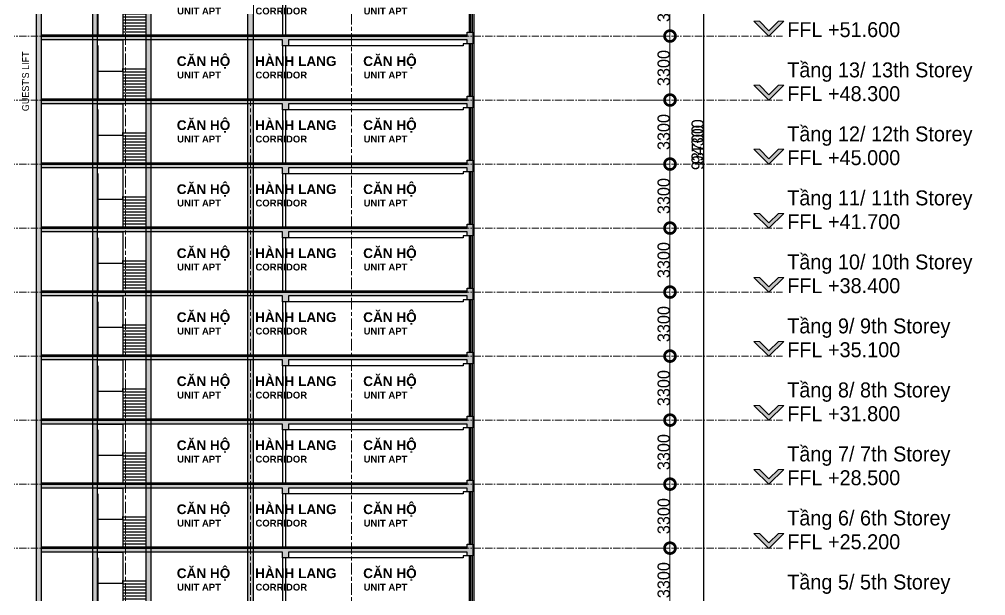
# Model space of a CAD drawing. Header units: millimetres. Extents: x -100356 to 314685, y 446 to 1273965.
# Drawn here: x 109136 to 158910, y 52154 to 81868 of the extents above; entities that cross this region are included whole.
import ezdxf
from ezdxf.xclip import XClip

# ---------------------------------------------------------------- set-up
doc = ezdxf.new("R2010")
doc.units = ezdxf.units.MM
doc.header["$XCLIPFRAME"] = 2
for name, pattern in [('20180221 BF$0$Core - tb$0$HIDDEN', [0.375, 0.25, -0.125]), ('CENTER', [2, 1.25, -0.25, 0.25, -0.25]), ('gf$0$CENTER2', [28.575, 19.05, -3.175, 3.175, -3.175]), ('gf$0$Kume - Grid Line', [10.5, 6, -1.25, 2, -1.25]), ('section$0$CENTER', [2, 1.25, -0.25, 0.25, -0.25])]:
    doc.linetypes.add(name, pattern=pattern)
doc.layers.get('DEFPOINTS').update_dxf_attribs({"lineweight": 13})
for name, color, linetype in [('FIN', 3, 'Continuous'), ('NAM', 3, 'Continuous'), ('section$0$NAM', 3, 'Continuous'), ('STR', 7, 'Continuous')]:
    doc.layers.add(name, color=color, linetype=linetype)
for name, color, linetype, lineweight in [('gf$0$A.Axis', 251, 'gf$0$CENTER2', 13), ('Hatch-wall', 251, 'Continuous', 5), ('NKC_TRUC', 8, 'CENTER', 13), ('S-_STRC----_E', 7, 'Continuous', 9), ('section$0$A-_ANOT----_D', 7, 'Continuous', 5), ('section$0$A-_FLORLEVL_E', 7, 'Continuous', 5), ('section$0$A-_WALL----_H', 1, 'Continuous', 18), ('section$0$NKC_TRUC', 8, 'section$0$CENTER', 13), ('VAT DUNG TV', 253, 'Continuous', 9)]:
    doc.layers.add(name, color=color, linetype=linetype, lineweight=lineweight)
doc.styles.add('ARIAL', font='Font - TrueType - Arial Bold.ttf')
doc.styles.add('section$0$Arial', font='Font - TrueType - Arial.ttf', dxfattribs={"width": 0.95, "height": 770})
doc.styles.add('section$0$Arial_1', font='Font - TrueType - Arial.ttf', dxfattribs={"width": 0.95, "height": 630})
doc.dimstyles.new('section$0$A3_-_A4', dxfattribs={"dimscale": 304.8, "dimtxt": 642.763422, "dimasz": 3.674541, "dimexe": 0, "dimexo": 0.0625, "dimgap": 0, "dimtad": 1, "dimdec": 0, "dimzin": 0, "dimdsep": 46, "dimtxsty": 'section$0$Arial_1', "dimblk1": 'section$0$_DotSmall', "dimblk2": 'section$0$_DotSmall', "dimsah": 1, "dimcen": 0.09, "dimazin": 0, "dimtfac": 1, "dimtdec": 4, "dimtix": 1, "dimtmove": 0, "dimatfit": 3, "dimfxl": 5.74147, "dimfxlon": 1, "dimtvp": 1, "dimtolj": 1, "dimtzin": 0, "dimarcsym": 2})

# ---------------------------------------------------------------- blocks, each defined once
blk = doc.blocks.new('Typ Section 2')
at = {"layer": 'Hatch-wall', "ltscale": 0.5}
h = blk.add_hatch(color=256, dxfattribs=at)
h.dxf.hatch_style = 1
h.paths.add_polyline_path([(-2900, -42600), (-2900, -42300), (-3100, -42300), (-3100, -33100), (-2800, -33100), (-2800, -32800), (-3100, -32800), (-3100, -31300), (-3300, -31300), (-3300, -42300), (-3500, -42300), (-3500, -42600)])
h.paths.add_polyline_path([(-3300, -22220), (-3300, -300), (-3500, -300), (-3500, 0), (-2900, 0), (-2900, -300), (-3100, -300), (-3100, -9500), (-2800, -9500), (-2800, -9800), (-3100, -9800), (-3100, -22220)])
at = {"layer": 'STR'}
h = blk.add_hatch(color=256, dxfattribs=at)
h.dxf.hatch_style = 1
h.paths.add_polyline_path([(0, -11300), (-3300, -11300), (-3300, -11600), (0, -11600)])
h = blk.add_hatch(color=256, dxfattribs=at)
h.dxf.hatch_style = 1
h.paths.add_polyline_path([(0, -16579), (-3300, -16579), (-3300, -16829), (0, -16829)])
h = blk.add_hatch(color=256, dxfattribs=at)
h.dxf.hatch_style = 1
h.paths.add_polyline_path([(0, -19329), (-3300, -19329), (-3300, -19579), (0, -19579)])
h = blk.add_hatch(color=256, dxfattribs=at)
h.dxf.hatch_style = 1
h.paths.add_polyline_path([(0, -22220), (-3300, -22220), (-3300, -22470), (0, -22470)])
h = blk.add_hatch(color=256, dxfattribs=at)
h.dxf.hatch_style = 1
h.paths.add_polyline_path([(0, -31050), (-3300, -31050), (-3300, -31300), (0, -31300)])
at = {"elevation": 0}
blk.add_lwpolyline([(-1478, -18029), (-1628, -18029)], dxfattribs=at)
at = {"layer": 'FIN'}
for p, q in [((-3350, -300), (-3350, -22220)), ((-1592, -16829, 0), (-1592, -18029, 0)), ((-1437, -16829, 0), (-1437, -18029, 0)), ((-1282, -16829, 0), (-1282, -18029, 0)), ((-1128, -16829, 0), (-1128, -18029, 0)), ((-973, -16829, 0), (-973, -18029, 0)), ((-818, -16829, 0), (-818, -18029, 0)), ((-663, -16829, 0), (-663, -18029, 0)), ((-508, -16829, 0), (-508, -18029, 0)), ((-354, -16829, 0), (-354, -18029, 0)), ((-199, -16829, 0), (-199, -18029, 0)), ((-44, -16829, 0), (-199, -16829, 0)), ((-44, -18029, 0), (-44, -16829, 0)), ((-1478, -18029, 0), (-44, -18029, 0))]:
    blk.add_line(p, q, dxfattribs=at)
at = {"layer": 'FIN', "ltscale": 10}
for p, q in [((-2800, -9650, 0), (0, -9650, 0)), ((-2800, -9800), (0, -9800, 0)), ((-2800, -32800), (0, -32800, 0)), ((-2800, -32950, 0), (0, -32950, 0))]:
    blk.add_line(p, q, dxfattribs=at)
at = {"layer": 'FIN'}
blk.add_lwpolyline([(-200, -200), (-200, 0), (-2900, 0), (-2900, -200)], close=True, dxfattribs=at)
at = {"layer": 'FIN', "elevation": 0}
for points in [[(-2900, -100), (-200, -100)], [(-2900, -200), (-200, -200)], [(-2800, -500), (-2800, -9800)], [(-3300, -24480), (0, -24480)], [(-3300, -24660), (0, -24660)], [(-3300, -26670), (0, -26670)], [(-3300, -26850), (0, -26850)], [(-3350, -31050), (-3350, -42300)], [(-2800, -42100), (-2800, -32800)]]:
    blk.add_lwpolyline(points, dxfattribs=at)
at = {"layer": 'FIN'}
for points in [[(-2900, -300), (-2900, -500), (-2800, -500)], [(-3300, -28860), (0, -28860)], [(-3300, -29040), (0, -29040)], [(-2900, -42300), (-2900, -42100), (-2800, -42100)], [(-2900, -42400), (-200, -42400)], [(-2900, -42500), (-200, -42500)]]:
    blk.add_lwpolyline(points, dxfattribs=at)
at = {"layer": 'FIN', "elevation": 0}
for points in [[(-3100, -18029), (-1478, -18029), (-1478, -19329), (-3100, -19329)], [(-200, -42400), (-200, -42600), (-2900, -42600), (-2900, -42400)]]:
    blk.add_lwpolyline(points, close=True, dxfattribs=at)
at = {"layer": 'S-_STRC----_E'}
for p, q in [((-1478, -19329, 0), (-1478, -18029, 0)), ((-1628, -19329, 0), (-1478, -19329, 0))]:
    blk.add_line(p, q, dxfattribs=at)
at = {"layer": 'STR', "ltscale": 10}
blk.add_line((-2806, -19325, 0), (-6, -19325, 0), dxfattribs=at)
at = {"layer": 'STR'}
for points in [[(-3300, -22220), (-3300, -300), (-3500, -300), (-3500, 0), (-2900, 0), (-2900, -300), (-3100, -300), (-3100, -9500), (-2800, -9500), (-2800, -9800), (-3100, -9800), (-3100, -22220)], [(-3300, -31300), (-3300, -42300), (-3500, -42300), (-3500, -42600), (-2900, -42600), (-2900, -42300), (-3100, -42300), (-3100, -33100), (-2800, -33100), (-2800, -32800), (-3100, -32800), (-3100, -31300)]]:
    blk.add_lwpolyline(points, close=True, dxfattribs=at)
at = {"layer": 'STR', "ltscale": 10, "elevation": 0}
for points in [[(-3100, -1450), (-3100, -9113)], [(-3100, -41150), (-3100, -33487)]]:
    blk.add_lwpolyline(points, dxfattribs=at)
at = {"layer": 'STR'}
for points in [[(0, -11300), (-3300, -11300)], [(0, -11600), (-3300, -11600)], [(0, -31050), (-3300, -31050)], [(0, -31300), (-3300, -31300)]]:
    blk.add_lwpolyline(points, dxfattribs=at)
at = {"layer": 'STR', "elevation": 0}
for points in [[(0, -16579), (-3300, -16579)], [(0, -16829), (-3300, -16829)], [(0, -19329), (-3300, -19329)], [(0, -19579), (-3300, -19579)], [(0, -22220), (-3300, -22220)], [(0, -22470), (-3300, -22470)]]:
    blk.add_lwpolyline(points, dxfattribs=at)
at = {"layer": 'STR', "const_width": 30, "elevation": 0}
for points in [[(-3300, -24660), (-3300, -24480)], [(-3300, -24570), (-3000, -24570)], [(-3000, -24660), (-3000, -24480)], [(-3300, -26850), (-3300, -26670)], [(-3300, -26760), (-3000, -26760)], [(-3000, -26850), (-3000, -26670)]]:
    blk.add_lwpolyline(points, dxfattribs=at)
at = {"layer": 'STR', "const_width": 30}
for points in [[(-3300, -29040), (-3300, -28860)], [(-3000, -29040), (-3000, -28860)], [(-3300, -28950), (-3000, -28950)]]:
    blk.add_lwpolyline(points, dxfattribs=at)
at = {"layer": 'VAT DUNG TV', "color": 5, "elevation": 0}
for points in [[(-2900, -200), (-2850, -200), (-2850, -100), (-2900, -100)], [(-900, -200), (-950, -200), (-950, -100), (-900, -100)], [(-200, -42400), (-250, -42400), (-250, -42500), (-200, -42500)]]:
    blk.add_lwpolyline(points, close=True, dxfattribs=at)
for points in [[(-2850, -140), (-950, -140)], [(-2850, -160), (-950, -160)], [(-900, -140), (-250, -140)], [(-900, -160), (-250, -160)]]:
    blk.add_lwpolyline(points, dxfattribs=at)
at = {"layer": 'VAT DUNG TV', "color": 5}
for points in [[(-200, -200), (-250, -200), (-250, -100), (-200, -100)], [(-2900, -42400), (-2850, -42400), (-2850, -42500), (-2900, -42500)], [(-900, -42400), (-950, -42400), (-950, -42500), (-900, -42500)]]:
    blk.add_lwpolyline(points, close=True, dxfattribs=at)
for points in [[(-2850, -42440), (-950, -42440)], [(-2850, -42460), (-950, -42460)], [(-900, -42440), (-250, -42440)], [(-900, -42460), (-250, -42460)]]:
    blk.add_lwpolyline(points, dxfattribs=at)
at = {"layer": 'NAM', "attachment_point": 1, "rotation": 90, "style": 'ARIAL'}
for s, width, insert, char_height in [('CĂN HỘ', 6747.84, (-2256, -5650, 0), 500), ('UNIT APT', 3815.51, (-1464, -5630, 0), 350), ('HÀNH LANG', 6747.84, (-2256, -11215, 0), 500), ('\\pt1050;CORRIDOR', 3815.51, (-1464, -11201, 0), 350), ('CĂN HỘ', 6747.84, (-2256, -15252, 0), 500), ('UNIT APT', 3815.51, (-1464, -15232, 0), 350), ('HÀNH LANG', 6747.84, (-2256, -35252, 0), 500), ('\\pt1050;CORRIDOR', 3815.51, (-1464, -33998, 0), 350), ('CĂN HỘ', 6747.84, (-2256, -39561, 0), 500), ('UNIT APT', 3815.51, (-1464, -39541, 0), 350)]:
    blk.add_mtext_dynamic_manual_height_columns(s, width=width, gutter_width=1, heights=[0], dxfattribs=dict(at, insert=insert, char_height=char_height))
blk = doc.blocks.new('b')
at = {"layer": 'NKC_TRUC', "ltscale": 3000}
blk.add_line((-100725, 45456), (7327, 45456), dxfattribs=at)
blk = doc.blocks.new('section$0$Level - Style - 01-878048-Section 2')
at = {"layer": 'section$0$A-_FLORLEVL_E'}
blk.add_hatch(color=256, dxfattribs=at).paths.add_polyline_path([(132232, 760), (131462, -10), (130692, 760), (130974, 760), (131463, 271), (131952, 760)], flags=0)
at = {"layer": 'section$0$A-_FLORLEVL_E', "lineweight": 9}
for p, q in [((130974, 760), (130692, 760)), ((130692, 760), (131462, -10)), ((131463, 271), (130974, 760)), ((131462, -10), (132232, 760)), ((131952, 760), (131463, 271)), ((132232, 760), (131952, 760))]:
    blk.add_line(p, q, dxfattribs=at)
blk = doc.blocks.new('section$0$_DotSmall')
at = {"color": 0, "linetype": 'ByBlock', "const_width": 0.5}
blk.add_lwpolyline([(-0.0625, 0, 1), (0.0625, 0, 1)], format="xyb", close=True, dxfattribs=at)
blk = doc.blocks.new('*D643')
at = {"layer": 'DEFPOINTS', "color": 0, "transparency": 16777216}
for p in [(-7543, 25700), (-5793, 25700), (-7543, 22400)]:
    blk.add_point(p, dxfattribs=at)
at = {"layer": 'section$0$A-_ANOT----_D', "color": 0, "lineweight": -2, "transparency": 16777216}
for p, q in [((-7524, 25700), (-5793, 25700)), ((-5793, 22400), (-5793, 25700)), ((-7524, 22400), (-5793, 22400))]:
    blk.add_line(p, q, dxfattribs=at)
at = {"layer": 'section$0$A-_ANOT----_D', "color": 0, "lineweight": -2, "transparency": 16777216, "xscale": 1120, "yscale": 1120, "zscale": 1120}
for p, rotation in [((-5793, 25700), 90), ((-5793, 22400), 270)]:
    blk.add_blockref('section$0$_DotSmall', p, dxfattribs=dict(at, rotation=rotation))
at = {"layer": 'section$0$A-_ANOT----_D', "color": 0, "transparency": 16777216, "insert": (-6115, 24050), "char_height": 630, "attachment_point": 5, "rotation": 90, "style": 'section$0$Arial_1'}
blk.add_mtext('\\A1;3300', dxfattribs=at)
blk = doc.blocks.new('*D644')
at = {"layer": 'DEFPOINTS', "color": 0, "transparency": 16777216}
for p in [(-7543, 29000), (-5793, 29000), (-7543, 25700)]:
    blk.add_point(p, dxfattribs=at)
at = {"layer": 'section$0$A-_ANOT----_D', "color": 0, "lineweight": -2, "transparency": 16777216}
for p, q in [((-7524, 29000), (-5793, 29000)), ((-5793, 25700), (-5793, 29000)), ((-7524, 25700), (-5793, 25700))]:
    blk.add_line(p, q, dxfattribs=at)
at = {"layer": 'section$0$A-_ANOT----_D', "color": 0, "lineweight": -2, "transparency": 16777216, "xscale": 1120, "yscale": 1120, "zscale": 1120}
for p, rotation in [((-5793, 29000), 90), ((-5793, 25700), 270)]:
    blk.add_blockref('section$0$_DotSmall', p, dxfattribs=dict(at, rotation=rotation))
at = {"layer": 'section$0$A-_ANOT----_D', "color": 0, "transparency": 16777216, "insert": (-6115, 27350), "char_height": 630, "attachment_point": 5, "rotation": 90, "style": 'section$0$Arial_1'}
blk.add_mtext('\\A1;3300', dxfattribs=at)
blk = doc.blocks.new('*D645')
at = {"layer": 'DEFPOINTS', "color": 0, "transparency": 16777216}
for p in [(-7543, 32300), (-5793, 32300), (-7543, 29000)]:
    blk.add_point(p, dxfattribs=at)
at = {"layer": 'section$0$A-_ANOT----_D', "color": 0, "lineweight": -2, "transparency": 16777216}
for p, q in [((-7524, 32300), (-5793, 32300)), ((-5793, 29000), (-5793, 32300)), ((-7524, 29000), (-5793, 29000))]:
    blk.add_line(p, q, dxfattribs=at)
at = {"layer": 'section$0$A-_ANOT----_D', "color": 0, "lineweight": -2, "transparency": 16777216, "xscale": 1120, "yscale": 1120, "zscale": 1120}
for p, rotation in [((-5793, 32300), 90), ((-5793, 29000), 270)]:
    blk.add_blockref('section$0$_DotSmall', p, dxfattribs=dict(at, rotation=rotation))
at = {"layer": 'section$0$A-_ANOT----_D', "color": 0, "transparency": 16777216, "insert": (-6115, 30650), "char_height": 630, "attachment_point": 5, "rotation": 90, "style": 'section$0$Arial_1'}
blk.add_mtext('\\A1;3300', dxfattribs=at)
blk = doc.blocks.new('*D646')
at = {"layer": 'DEFPOINTS', "color": 0, "transparency": 16777216}
for p in [(-7543, 35600), (-5793, 35600), (-7543, 32300)]:
    blk.add_point(p, dxfattribs=at)
at = {"layer": 'section$0$A-_ANOT----_D', "color": 0, "lineweight": -2, "transparency": 16777216}
for p, q in [((-7524, 35600), (-5793, 35600)), ((-5793, 32300), (-5793, 35600)), ((-7524, 32300), (-5793, 32300))]:
    blk.add_line(p, q, dxfattribs=at)
at = {"layer": 'section$0$A-_ANOT----_D', "color": 0, "lineweight": -2, "transparency": 16777216, "xscale": 1120, "yscale": 1120, "zscale": 1120}
for p, rotation in [((-5793, 35600), 90), ((-5793, 32300), 270)]:
    blk.add_blockref('section$0$_DotSmall', p, dxfattribs=dict(at, rotation=rotation))
at = {"layer": 'section$0$A-_ANOT----_D', "color": 0, "transparency": 16777216, "insert": (-6115, 33950), "char_height": 630, "attachment_point": 5, "rotation": 90, "style": 'section$0$Arial_1'}
blk.add_mtext('\\A1;3300', dxfattribs=at)
blk = doc.blocks.new('*D647')
at = {"layer": 'DEFPOINTS', "color": 0, "transparency": 16777216}
for p in [(-7543, 38900), (-5793, 38900), (-7543, 35600)]:
    blk.add_point(p, dxfattribs=at)
at = {"layer": 'section$0$A-_ANOT----_D', "color": 0, "lineweight": -2, "transparency": 16777216}
for p, q in [((-7524, 38900), (-5793, 38900)), ((-5793, 35600), (-5793, 38900)), ((-7524, 35600), (-5793, 35600))]:
    blk.add_line(p, q, dxfattribs=at)
at = {"layer": 'section$0$A-_ANOT----_D', "color": 0, "lineweight": -2, "transparency": 16777216, "xscale": 1120, "yscale": 1120, "zscale": 1120}
for p, rotation in [((-5793, 38900), 90), ((-5793, 35600), 270)]:
    blk.add_blockref('section$0$_DotSmall', p, dxfattribs=dict(at, rotation=rotation))
at = {"layer": 'section$0$A-_ANOT----_D', "color": 0, "transparency": 16777216, "insert": (-6115, 37250), "char_height": 630, "attachment_point": 5, "rotation": 90, "style": 'section$0$Arial_1'}
blk.add_mtext('\\A1;3300', dxfattribs=at)
blk = doc.blocks.new('*D648')
at = {"layer": 'DEFPOINTS', "color": 0, "transparency": 16777216}
for p in [(-7543, 42200), (-5793, 42200), (-7543, 38900)]:
    blk.add_point(p, dxfattribs=at)
at = {"layer": 'section$0$A-_ANOT----_D', "color": 0, "lineweight": -2, "transparency": 16777216}
for p, q in [((-7524, 42200), (-5793, 42200)), ((-5793, 38900), (-5793, 42200)), ((-7524, 38900), (-5793, 38900))]:
    blk.add_line(p, q, dxfattribs=at)
at = {"layer": 'section$0$A-_ANOT----_D', "color": 0, "lineweight": -2, "transparency": 16777216, "xscale": 1120, "yscale": 1120, "zscale": 1120}
for p, rotation in [((-5793, 42200), 90), ((-5793, 38900), 270)]:
    blk.add_blockref('section$0$_DotSmall', p, dxfattribs=dict(at, rotation=rotation))
at = {"layer": 'section$0$A-_ANOT----_D', "color": 0, "transparency": 16777216, "insert": (-6115, 40550), "char_height": 630, "attachment_point": 5, "rotation": 90, "style": 'section$0$Arial_1'}
blk.add_mtext('\\A1;3300', dxfattribs=at)
blk = doc.blocks.new('*D649')
at = {"layer": 'DEFPOINTS', "color": 0, "transparency": 16777216}
for p in [(-7543, 45500), (-5793, 45500), (-7543, 42200)]:
    blk.add_point(p, dxfattribs=at)
at = {"layer": 'section$0$A-_ANOT----_D', "color": 0, "lineweight": -2, "transparency": 16777216}
for p, q in [((-7524, 45500), (-5793, 45500)), ((-5793, 42200), (-5793, 45500)), ((-7524, 42200), (-5793, 42200))]:
    blk.add_line(p, q, dxfattribs=at)
at = {"layer": 'section$0$A-_ANOT----_D', "color": 0, "lineweight": -2, "transparency": 16777216, "xscale": 1120, "yscale": 1120, "zscale": 1120}
for p, rotation in [((-5793, 45500), 90), ((-5793, 42200), 270)]:
    blk.add_blockref('section$0$_DotSmall', p, dxfattribs=dict(at, rotation=rotation))
at = {"layer": 'section$0$A-_ANOT----_D', "color": 0, "transparency": 16777216, "insert": (-6115, 43850), "char_height": 630, "attachment_point": 5, "rotation": 90, "style": 'section$0$Arial_1'}
blk.add_mtext('\\A1;3300', dxfattribs=at)
blk = doc.blocks.new('*D650')
at = {"layer": 'DEFPOINTS', "color": 0, "transparency": 16777216}
for p in [(-7543, 48800), (-5793, 48800), (-7543, 45500)]:
    blk.add_point(p, dxfattribs=at)
at = {"layer": 'section$0$A-_ANOT----_D', "color": 0, "lineweight": -2, "transparency": 16777216}
for p, q in [((-7524, 48800), (-5793, 48800)), ((-5793, 45500), (-5793, 48800)), ((-7524, 45500), (-5793, 45500))]:
    blk.add_line(p, q, dxfattribs=at)
at = {"layer": 'section$0$A-_ANOT----_D', "color": 0, "lineweight": -2, "transparency": 16777216, "xscale": 1120, "yscale": 1120, "zscale": 1120}
for p, rotation in [((-5793, 48800), 90), ((-5793, 45500), 270)]:
    blk.add_blockref('section$0$_DotSmall', p, dxfattribs=dict(at, rotation=rotation))
at = {"layer": 'section$0$A-_ANOT----_D', "color": 0, "transparency": 16777216, "insert": (-6115, 47150), "char_height": 630, "attachment_point": 5, "rotation": 90, "style": 'section$0$Arial_1'}
blk.add_mtext('\\A1;3300', dxfattribs=at)
blk = doc.blocks.new('*D651')
at = {"layer": 'DEFPOINTS', "color": 0, "transparency": 16777216}
for p in [(-7543, 52100), (-5793, 52100), (-7543, 48800)]:
    blk.add_point(p, dxfattribs=at)
at = {"layer": 'section$0$A-_ANOT----_D', "color": 0, "lineweight": -2, "transparency": 16777216}
for p, q in [((-7524, 52100), (-5793, 52100)), ((-5793, 48800), (-5793, 52100)), ((-7524, 48800), (-5793, 48800))]:
    blk.add_line(p, q, dxfattribs=at)
at = {"layer": 'section$0$A-_ANOT----_D', "color": 0, "lineweight": -2, "transparency": 16777216, "xscale": 1120, "yscale": 1120, "zscale": 1120}
for p, rotation in [((-5793, 52100), 90), ((-5793, 48800), 270)]:
    blk.add_blockref('section$0$_DotSmall', p, dxfattribs=dict(at, rotation=rotation))
at = {"layer": 'section$0$A-_ANOT----_D', "color": 0, "transparency": 16777216, "insert": (-6115, 50450), "char_height": 630, "attachment_point": 5, "rotation": 90, "style": 'section$0$Arial_1'}
blk.add_mtext('\\A1;3300', dxfattribs=at)
blk = doc.blocks.new('*D652')
at = {"layer": 'DEFPOINTS', "color": 0, "transparency": 16777216}
for p in [(-7543, 55400), (-5793, 55400), (-7543, 52100)]:
    blk.add_point(p, dxfattribs=at)
at = {"layer": 'section$0$A-_ANOT----_D', "color": 0, "lineweight": -2, "transparency": 16777216}
for p, q in [((-7524, 55400), (-5793, 55400)), ((-5793, 52100), (-5793, 55400)), ((-7524, 52100), (-5793, 52100))]:
    blk.add_line(p, q, dxfattribs=at)
at = {"layer": 'section$0$A-_ANOT----_D', "color": 0, "lineweight": -2, "transparency": 16777216, "xscale": 1120, "yscale": 1120, "zscale": 1120}
for p, rotation in [((-5793, 55400), 90), ((-5793, 52100), 270)]:
    blk.add_blockref('section$0$_DotSmall', p, dxfattribs=dict(at, rotation=rotation))
at = {"layer": 'section$0$A-_ANOT----_D', "color": 0, "transparency": 16777216, "insert": (-6115, 53750), "char_height": 630, "attachment_point": 5, "rotation": 90, "style": 'section$0$Arial_1'}
blk.add_mtext('\\A1;3300', dxfattribs=at)
blk = doc.blocks.new('*D665')
at = {"layer": 'DEFPOINTS', "color": 0, "transparency": 16777216}
for p in [(-5793, 93800), (-4043, 93800), (-5793, -500)]:
    blk.add_point(p, dxfattribs=at)
at = {"layer": 'section$0$A-_ANOT----_D', "color": 0, "lineweight": -2, "transparency": 16777216}
for p, q in [((-5774, 93800), (-4043, 93800)), ((-4043, -500), (-4043, 93800)), ((-5774, -500), (-4043, -500))]:
    blk.add_line(p, q, dxfattribs=at)
at = {"layer": 'section$0$A-_ANOT----_D', "color": 0, "lineweight": -2, "transparency": 16777216, "xscale": 1120, "yscale": 1120, "zscale": 1120}
for p, rotation in [((-4043, 93800), 90), ((-4043, -500), 270)]:
    blk.add_blockref('section$0$_DotSmall', p, dxfattribs=dict(at, rotation=rotation))
at = {"layer": 'section$0$A-_ANOT----_D', "color": 0, "transparency": 16777216, "insert": (-4365, 46650), "char_height": 630, "attachment_point": 5, "rotation": 90, "style": 'section$0$Arial_1'}
blk.add_mtext('\\A1;94300', dxfattribs=at)
blk = doc.blocks.new('*D667')
at = {"layer": 'DEFPOINTS', "color": 0, "transparency": 16777216}
for p in [(-101000, 402), (-101000, -1348), (-7300, -1348)]:
    blk.add_point(p, dxfattribs=at)
at = {"layer": 'section$0$A-_ANOT----_D', "color": 0, "lineweight": -2, "transparency": 16777216}
for p, q in [((-101000, -1329), (-101000, 402)), ((-7300, 402), (-101000, 402)), ((-7300, -1329), (-7300, 402))]:
    blk.add_line(p, q, dxfattribs=at)
at = {"layer": 'section$0$A-_ANOT----_D', "color": 0, "lineweight": -2, "transparency": 16777216, "xscale": 1120, "yscale": 1120, "zscale": 1120, "rotation": 180}
blk.add_blockref('section$0$_DotSmall', (-101000, 402), dxfattribs=at)
at = {"layer": 'section$0$A-_ANOT----_D', "color": 0, "lineweight": -2, "transparency": 16777216, "xscale": 1120, "yscale": 1120, "zscale": 1120}
blk.add_blockref('section$0$_DotSmall', (-7300, 402), dxfattribs=at)
at = {"layer": 'section$0$A-_ANOT----_D', "color": 0, "transparency": 16777216, "insert": (-54150, 80), "char_height": 630, "attachment_point": 5, "rotation": 180, "style": 'section$0$Arial_1'}
blk.add_mtext('\\A1;93700', dxfattribs=at)
blk = doc.blocks.new('section$0$grid section')
at = {"layer": 'section$0$NKC_TRUC', "ltscale": 300}
for p, q in [((-141943.9, 52100), (0, 52100)), ((-141943.9, 48800), (0, 48800)), ((-141943.9, 45500), (0, 45500)), ((-141943.9, 42200), (0, 42200)), ((-141943.9, 38900), (0, 38900)), ((-141943.9, 35600), (0, 35600)), ((-141943.9, 32300), (0, 32300)), ((-141943.9, 29000), (0, 29000)), ((-141943.9, 25700), (0, 25700))]:
    blk.add_line(p, q, dxfattribs=at)
at = {"layer": 'section$0$A-_FLORLEVL_E', "lineweight": 9}
for p in [(-132162.1, 52100), (-132162.1, 48800), (-132162.1, 45500), (-132162.1, 42200), (-132162.1, 38900), (-132162.1, 35600), (-132162.1, 32300), (-132162.1, 29000), (-132162.1, 25700)]:
    blk.add_blockref('section$0$Level - Style - 01-878048-Section 2', p, dxfattribs=at)
at = {"layer": 'section$0$A-_FLORLEVL_E', "char_height": 770, "attachment_point": 1, "line_spacing_factor": 0.941778, "style": 'section$0$Arial'}
for s, insert, width in [('FFL +51.600', (244.9, 52815.5), 6872.14), ('Tầng 13/ 13th Storey', (244.9, 50740.5), 11283.885), ('FFL +48.300', (244.9, 49515.5), 6872.14), ('Tầng 12/ 12th Storey', (244.9, 47440.5), 11283.885), ('FFL +45.000', (244.9, 46215.5), 6872.14), ('Tầng 11/ 11th Storey', (244.9, 44140.5), 11283.885), ('FFL +41.700', (244.9, 42915.5), 6872.14), ('Tầng 10/ 10th Storey', (244.9, 40840.5), 11283.885), ('FFL +38.400', (244.9, 39615.5), 6872.14), ('Tầng 9/ 9th Storey', (244.9, 37540.5), 9945.278), ('FFL +35.100', (244.9, 36315.5), 6872.14), ('Tầng 8/ 8th Storey', (244.9, 34240.5), 9945.278), ('FFL +31.800', (244.9, 33015.5), 6872.14), ('Tầng 7/ 7th Storey', (244.9, 30940.5), 9945.278), ('FFL +28.500', (244.9, 29715.5), 6872.14), ('Tầng 6/ 6th Storey', (244.9, 27640.5), 9945.278), ('FFL +25.200', (244.9, 26415.5), 6872.14), ('Tầng 5/ 5th Storey', (244.9, 24340.5), 9945.278)]:
    blk.add_mtext(s, dxfattribs=dict(at, insert=insert, width=width))
at = {"layer": 'section$0$A-_ANOT----_D'}
for base, p1, p2, override, picture, middle in [((-4043, 93800), (-5793, -500), (-5793, 93800), {"dimpost": '<>', "dimfxl": 89600}, '*D665', (-4364.9, 46650)), ((-5793, 55400), (-7543, 52100), (-7543, 55400), {"dimpost": '<>', "dimfxl": 3300}, '*D652', (-6114.9, 53750)), ((-5793, 52100), (-7543, 48800), (-7543, 52100), {"dimpost": '<>', "dimfxl": 3300}, '*D651', (-6114.9, 50450)), ((-5793, 48800), (-7543, 45500), (-7543, 48800), {"dimpost": '<>', "dimfxl": 3300}, '*D650', (-6114.9, 47150)), ((-5793, 45500), (-7543, 42200), (-7543, 45500), {"dimpost": '<>', "dimfxl": 3300}, '*D649', (-6114.9, 43850)), ((-5793, 42200), (-7543, 38900), (-7543, 42200), {"dimpost": '<>', "dimfxl": 3300}, '*D648', (-6114.9, 40550)), ((-5793, 38900), (-7543, 35600), (-7543, 38900), {"dimpost": '<>', "dimfxl": 3300}, '*D647', (-6114.9, 37250)), ((-5793, 35600), (-7543, 32300), (-7543, 35600), {"dimpost": '<>', "dimfxl": 3300}, '*D646', (-6114.9, 33950)), ((-5793, 32300), (-7543, 29000), (-7543, 32300), {"dimpost": '<>', "dimfxl": 3300}, '*D645', (-6114.9, 30650)), ((-5793, 29000), (-7543, 25700), (-7543, 29000), {"dimpost": '<>', "dimfxl": 3300}, '*D644', (-6114.9, 27350)), ((-5793, 25700), (-7543, 22400), (-7543, 25700), {"dimpost": '<>', "dimfxl": 3300}, '*D643', (-6114.9, 24050))]:
    dim = blk.add_linear_dim(base=base, p1=p1, p2=p2, angle=90, dimstyle='section$0$A3_-_A4', override=override, dxfattribs=at)
    dim.commit()
    dim.dimension.update_dxf_attribs({"geometry": picture, "text_midpoint": middle})
blk = doc.blocks.new('full section 2')
at = {"layer": 'section$0$A-_WALL----_H', "linetype": '20180221 BF$0$Core - tb$0$HIDDEN', "ltscale": 300, "const_width": 50}
blk.add_lwpolyline([(-7300, -11426.7), (-106586.4, -11426.7)], dxfattribs=at)
at = {"layer": 'section$0$A-_FLORLEVL_E'}
ref = blk.add_blockref('section$0$grid section', (-7800, 4445), dxfattribs=dict(at, rotation=90))
XClip(ref).set_block_clipping_path([(-81316.4994012154, -28458.8351833357), (17662.2916707117, 107651.268699344)])
at = {"layer": 'STR'}
for name, p in [('b', (0, -56954.5)), ('Typ Section 2', (-59900, -11499)), ('Typ Section 2', (-56600, -11499)), ('Typ Section 2', (-53300, -11499)), ('Typ Section 2', (-50000, -11499)), ('Typ Section 2', (-46700, -11499)), ('Typ Section 2', (-43400, -11499)), ('Typ Section 2', (-40100, -11499)), ('Typ Section 2', (-36800, -11499)), ('Typ Section 2', (-33500, -11499)), ('Typ Section 2', (-30200, -11499))]:
    blk.add_blockref(name, p, dxfattribs=at)
at = {"layer": 'section$0$A-_ANOT----_D'}
dim = blk.add_linear_dim(base=(-101000, 402), p1=(-7300, -1348), p2=(-101000, -1348), angle=180, dimstyle='section$0$A3_-_A4', override={"dimpost": '<>', "dimfxl": 89600}, dxfattribs=at)
dim.commit()
dim.dimension.update_dxf_attribs({"geometry": '*D667', "text_midpoint": (-54150, 80.1)})
blk = doc.blocks.new('ELEVATION 1')
at = {"layer": 'section$0$A-_FLORLEVL_E'}
ref = blk.add_blockref('section$0$grid section', (-4584, 526178, 0), dxfattribs=dict(at, rotation=270))
XClip(ref).set_block_clipping_path([(-63133.662589381, -3062.3099419163), (16172.8238461059, 101487.3382753241)])

msp = doc.modelspace()

# ---------------------------------------------------------------- linework, layer by layer
at = {"layer": 'gf$0$A.Axis', "linetype": 'gf$0$Kume - Grid Line', "lineweight": 9, "ltscale": 100}
for p, q in [((114598.5, 14401), (114598.5, 127691.3)), ((126248.5, 14401), (126248.5, 127691.3)), ((132498.5, 14401), (132498.5, 127691.3)), ((121048.5, 14401), (121048.5, 77661))]:
    msp.add_line(p, q, dxfattribs=at)

# ---------------------------------------------------------------- block references
at = {"layer": 'NAM', "rotation": 89.99999999999999}
msp.add_blockref('ELEVATION 1', (783254.7, 33488.6, 0), dxfattribs=at)
at = {"layer": 'STR', "rotation": 270}
msp.add_blockref('full section 2', (143997.5, 21104.9), dxfattribs=at)

# ---------------------------------------------------------------- texts
at = {"layer": 'section$0$NAM', "insert": (109280.9, 77132.1), "char_height": 350, "attachment_point": 1, "rotation": 90, "style": 'section$0$Arial'}
msp.add_mtext_dynamic_manual_height_columns("\\pt1050;GUEST'S LIFT", width=3815.514, gutter_width=1, heights=[0], dxfattribs=at)

doc.saveas('drawing.dxf')
